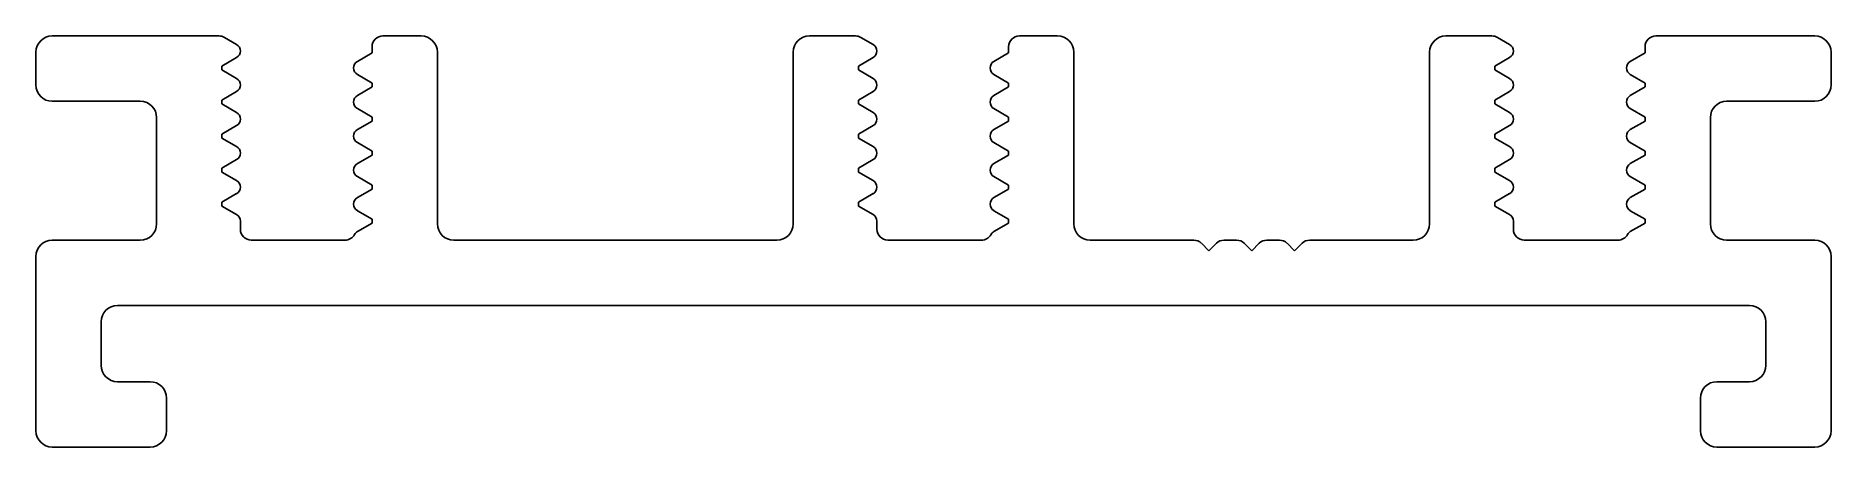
# Model space of a CAD drawing. Extents: x -15 to 26.9, y 3.7 to 13.3.
import ezdxf

# ---------------------------------------------------------------- set-up
doc = ezdxf.new("R2010")
doc.units = 0
doc.header["$MEASUREMENT"] = 0
doc.layers.get('0').update_dxf_attribs({"linetype": 'CONTINUOUS'})
doc.layers.add('DIM', color=1, linetype='CONTINUOUS', lineweight=13)

msp = doc.modelspace()

# ---------------------------------------------------------------- linework, layer by layer
for p, q in [((-10.698, 13.265), (-14.592, 13.265)), ((-10.286, 13.067), (-10.571, 13.231)), ((-7.124, 13.011), (-7.124, 12.868)), ((-5.981, 13.265), (-6.87, 13.265)), ((4.161, 13.265), (3.086, 13.265)), ((4.573, 13.067), (4.288, 13.231)), ((7.735, 13.011), (7.735, 12.868)), ((8.878, 13.265), (7.989, 13.265)), ((19.02, 13.265), (17.945, 13.265)), ((19.432, 13.067), (19.147, 13.231)), ((22.594, 13.011), (22.594, 12.868)), ((26.556, 13.265), (22.848, 13.265)), ((-14.973, 12.884), (-14.973, 12.122)), ((-10.63, 12.564), (-10.286, 12.762)), ((-7.124, 12.868), (-7.468, 12.67)), ((-5.6, 8.884), (-5.6, 12.884)), ((2.705, 12.884), (2.705, 8.884)), ((4.229, 12.564), (4.573, 12.762)), ((7.735, 12.868), (7.391, 12.67)), ((9.259, 8.884), (9.259, 12.884)), ((17.564, 12.884), (17.564, 8.884)), ((19.088, 12.564), (19.432, 12.762)), ((22.594, 12.868), (22.25, 12.67)), ((26.937, 12.122), (26.937, 12.884)), ((-10.63, 12.472), (-10.63, 12.564)), ((-10.286, 12.273), (-10.63, 12.472)), ((-7.468, 12.365), (-7.124, 12.167)), ((-7.124, 12.167), (-7.124, 12.075)), ((4.229, 12.472), (4.229, 12.564)), ((4.573, 12.273), (4.229, 12.472)), ((7.391, 12.365), (7.735, 12.167)), ((7.735, 12.167), (7.735, 12.075)), ((19.088, 12.472), (19.088, 12.564)), ((19.432, 12.273), (19.088, 12.472)), ((22.25, 12.365), (22.594, 12.167)), ((22.594, 12.167), (22.594, 12.075)), ((-14.592, 11.741), (-12.535, 11.741)), ((-10.63, 11.77), (-10.286, 11.968)), ((-10.63, 11.678), (-10.63, 11.77)), ((-7.124, 12.075), (-7.468, 11.876)), ((4.229, 11.77), (4.573, 11.968)), ((4.229, 11.678), (4.229, 11.77)), ((7.735, 12.075), (7.391, 11.876)), ((19.088, 11.77), (19.432, 11.968)), ((19.088, 11.678), (19.088, 11.77)), ((22.594, 12.075), (22.25, 11.876)), ((24.499, 11.741), (26.556, 11.741)), ((-12.154, 11.36), (-12.154, 8.884)), ((-10.286, 11.479), (-10.63, 11.678)), ((-7.468, 11.571), (-7.124, 11.373)), ((-7.124, 11.373), (-7.124, 11.281)), ((4.573, 11.479), (4.229, 11.678)), ((7.391, 11.571), (7.735, 11.373)), ((7.735, 11.373), (7.735, 11.281)), ((19.432, 11.479), (19.088, 11.678)), ((22.25, 11.571), (22.594, 11.373)), ((22.594, 11.373), (22.594, 11.281)), ((24.118, 8.884), (24.118, 11.36)), ((-10.63, 10.976), (-10.286, 11.175)), ((-10.63, 10.884), (-10.63, 10.976)), ((-7.124, 11.281), (-7.468, 11.082)), ((4.229, 10.976), (4.573, 11.175)), ((4.229, 10.884), (4.229, 10.976)), ((7.735, 11.281), (7.391, 11.082)), ((19.088, 10.976), (19.432, 11.175)), ((19.088, 10.884), (19.088, 10.976)), ((22.594, 11.281), (22.25, 11.082)), ((-10.286, 10.686), (-10.63, 10.884)), ((-7.468, 10.778), (-7.124, 10.579)), ((-7.124, 10.487), (-7.468, 10.289)), ((-7.124, 10.579), (-7.124, 10.487)), ((4.573, 10.686), (4.229, 10.884)), ((7.391, 10.778), (7.735, 10.579)), ((7.735, 10.487), (7.391, 10.289)), ((7.735, 10.579), (7.735, 10.487)), ((19.432, 10.686), (19.088, 10.884)), ((22.25, 10.778), (22.594, 10.579)), ((22.594, 10.487), (22.25, 10.289)), ((22.594, 10.579), (22.594, 10.487)), ((-10.63, 10.182), (-10.286, 10.381)), ((-10.63, 10.09), (-10.63, 10.182)), ((-10.286, 9.892), (-10.63, 10.09)), ((4.229, 10.182), (4.573, 10.381)), ((4.229, 10.09), (4.229, 10.182)), ((4.573, 9.892), (4.229, 10.09)), ((19.088, 10.182), (19.432, 10.381)), ((19.088, 10.09), (19.088, 10.182)), ((19.432, 9.892), (19.088, 10.09)), ((-7.468, 9.984), (-7.124, 9.785)), ((-7.124, 9.693), (-7.468, 9.495)), ((-7.124, 9.785), (-7.124, 9.693)), ((7.391, 9.984), (7.735, 9.785)), ((7.735, 9.693), (7.391, 9.495)), ((7.735, 9.785), (7.735, 9.693)), ((22.25, 9.984), (22.594, 9.785)), ((22.594, 9.693), (22.25, 9.495)), ((22.594, 9.785), (22.594, 9.693)), ((-10.63, 9.389), (-10.286, 9.587)), ((-10.63, 9.297), (-10.63, 9.389)), ((-10.286, 9.098), (-10.63, 9.297)), ((4.229, 9.389), (4.573, 9.587)), ((4.229, 9.297), (4.229, 9.389)), ((4.573, 9.098), (4.229, 9.297)), ((19.088, 9.389), (19.432, 9.587)), ((19.088, 9.297), (19.088, 9.389)), ((19.432, 9.098), (19.088, 9.297)), ((-10.198, 8.757), (-10.198, 8.946)), ((-7.468, 9.19), (-7.124, 8.992)), ((-7.124, 8.9), (-7.468, 8.701)), ((-7.124, 8.992), (-7.124, 8.9)), ((4.661, 8.757), (4.661, 8.946)), ((7.391, 9.19), (7.735, 8.992)), ((7.735, 8.9), (7.391, 8.701)), ((7.735, 8.992), (7.735, 8.9)), ((19.52, 8.757), (19.52, 8.946)), ((22.25, 9.19), (22.594, 8.992)), ((22.594, 8.9), (22.25, 8.701)), ((22.594, 8.992), (22.594, 8.9)), ((-12.535, 8.503), (-14.592, 8.503)), ((-7.756, 8.503), (-9.944, 8.503)), ((2.324, 8.503), (-5.219, 8.503)), ((7.103, 8.503), (4.915, 8.503)), ((12.058, 8.503), (9.64, 8.503)), ((12.412, 8.253), (12.235, 8.43)), ((12.588, 8.43), (12.412, 8.253)), ((13.058, 8.503), (12.765, 8.503)), ((13.412, 8.253), (13.235, 8.43)), ((13.588, 8.43), (13.412, 8.253)), ((14.058, 8.503), (13.765, 8.503)), ((14.412, 8.253), (14.235, 8.43)), ((14.588, 8.43), (14.412, 8.253)), ((17.183, 8.503), (14.765, 8.503)), ((21.962, 8.503), (19.774, 8.503)), ((26.556, 8.503), (24.499, 8.503)), ((-14.973, 8.122), (-14.973, 4.058)), ((26.937, 4.058), (26.937, 8.122)), ((-13.068, 6.979), (25.032, 6.979)), ((-13.449, 5.582), (-13.449, 6.598)), ((25.413, 6.598), (25.413, 5.582)), ((-12.306, 5.201), (-13.068, 5.201)), ((25.032, 5.201), (24.27, 5.201)), ((-11.925, 4.058), (-11.925, 4.82)), ((23.889, 4.82), (23.889, 4.058)), ((-14.592, 3.677), (-12.306, 3.677)), ((24.27, 3.677), (26.556, 3.677))]:
    msp.add_line(p, q)
for centre, radius, start, end in [((-14.592, 12.884), 0.381, 90, 180), ((-10.698, 13.011), 0.254, 60, 90), ((-10.374, 12.914), 0.176, 0, 60), ((-6.87, 13.011), 0.254, 90, 180), ((-5.981, 12.884), 0.381, 0, 90), ((3.086, 12.884), 0.381, 90, 180), ((4.161, 13.011), 0.254, 60, 90), ((4.485, 12.914), 0.176, 0, 60), ((7.989, 13.011), 0.254, 90, 180), ((8.878, 12.884), 0.381, 0, 90), ((17.945, 12.884), 0.381, 90, 180), ((19.02, 13.011), 0.254, 60, 90), ((19.344, 12.914), 0.176, 360, 60), ((22.848, 13.011), 0.254, 90, 180), ((26.556, 12.884), 0.381, 0, 90), ((-10.374, 12.914), 0.176, 300, 360), ((-7.38, 12.518), 0.176, 120, 180), ((4.485, 12.914), 0.176, 300, 360), ((7.479, 12.518), 0.176, 120, 180), ((19.344, 12.914), 0.176, 300, 0), ((22.338, 12.518), 0.176, 120, 180), ((-10.374, 12.121), 0.176, 0, 60), ((-7.38, 12.518), 0.176, 180, 240), ((4.485, 12.121), 0.176, 0, 60), ((7.479, 12.518), 0.176, 180, 240), ((19.344, 12.121), 0.176, 360, 60), ((22.338, 12.518), 0.176, 180, 240), ((-14.592, 12.122), 0.381, 180, 270), ((-12.535, 11.36), 0.381, 0, 90), ((-10.374, 12.121), 0.176, 300, 360), ((-7.38, 11.724), 0.176, 120, 180), ((4.485, 12.121), 0.176, 300, 360), ((7.479, 11.724), 0.176, 120, 180), ((19.344, 12.121), 0.176, 300, 0), ((22.338, 11.724), 0.176, 120, 180), ((24.499, 11.36), 0.381, 90, 180), ((26.556, 12.122), 0.381, 270, 0), ((-10.374, 11.327), 0.176, 0, 60), ((-10.374, 11.327), 0.176, 300, 360), ((-7.38, 11.724), 0.176, 180, 240), ((4.485, 11.327), 0.176, 0, 60), ((4.485, 11.327), 0.176, 300, 360), ((7.479, 11.724), 0.176, 180, 240), ((19.344, 11.327), 0.176, 360, 60), ((19.344, 11.327), 0.176, 300, 0), ((22.338, 11.724), 0.176, 180, 240), ((-7.38, 10.93), 0.176, 120, 180), ((-7.38, 10.93), 0.176, 180, 240), ((7.479, 10.93), 0.176, 120, 180), ((7.479, 10.93), 0.176, 180, 240), ((22.338, 10.93), 0.176, 120, 180), ((22.338, 10.93), 0.176, 180, 240), ((-10.374, 10.533), 0.176, 0, 60), ((-10.374, 10.533), 0.176, 300, 360), ((4.485, 10.533), 0.176, 0, 60), ((4.485, 10.533), 0.176, 300, 360), ((19.344, 10.533), 0.176, 360, 60), ((19.344, 10.533), 0.176, 300, 0), ((-7.38, 10.136), 0.176, 120, 180), ((-7.38, 10.136), 0.176, 180, 240), ((7.479, 10.136), 0.176, 120, 180), ((7.479, 10.136), 0.176, 180, 240), ((22.338, 10.136), 0.176, 120, 180), ((22.338, 10.136), 0.176, 180, 240), ((-10.374, 9.739), 0.176, 0, 60), ((-10.374, 9.739), 0.176, 300, 360), ((4.485, 9.739), 0.176, 0, 60), ((4.485, 9.739), 0.176, 300, 360), ((19.344, 9.739), 0.176, 360, 60), ((19.344, 9.739), 0.176, 300, 0), ((-7.38, 9.343), 0.176, 120, 180), ((-7.38, 9.343), 0.176, 180, 240), ((7.479, 9.343), 0.176, 120, 180), ((7.479, 9.343), 0.176, 180, 240), ((22.338, 9.343), 0.176, 120, 180), ((22.338, 9.343), 0.176, 180, 240), ((-12.535, 8.884), 0.381, 270, 0), ((-10.374, 8.946), 0.176, 360, 60), ((-5.219, 8.884), 0.381, 180, 270), ((2.324, 8.884), 0.381, 270, 0), ((4.485, 8.946), 0.176, 0, 60), ((9.64, 8.884), 0.381, 180, 270), ((17.183, 8.884), 0.381, 270, 0), ((19.344, 8.946), 0.176, 360, 60), ((24.499, 8.884), 0.381, 180, 270), ((-14.592, 8.122), 0.381, 90, 180), ((-9.944, 8.757), 0.254, 180, 270), ((-7.756, 8.757), 0.254, 270, 331.0658), ((-7.38, 8.549), 0.176, 120, 151.0658), ((4.915, 8.757), 0.254, 180, 270), ((7.103, 8.757), 0.254, 270, 331.0658), ((7.479, 8.549), 0.176, 120, 151.0658), ((12.058, 8.253), 0.25, 45, 90), ((12.765, 8.253), 0.25, 90, 135), ((13.058, 8.253), 0.25, 45, 90), ((13.765, 8.253), 0.25, 90, 135), ((14.058, 8.253), 0.25, 45, 90), ((14.765, 8.253), 0.25, 90, 135), ((19.774, 8.757), 0.254, 180, 270), ((21.962, 8.757), 0.254, 270, 331.0658), ((22.338, 8.549), 0.176, 120, 151.0658), ((26.556, 8.122), 0.381, 0, 90), ((-13.068, 6.598), 0.381, 90, 180), ((25.032, 6.598), 0.381, 0, 90), ((-13.068, 5.582), 0.381, 180, 270), ((25.032, 5.582), 0.381, 270, 0), ((-12.306, 4.82), 0.381, 0, 90), ((24.27, 4.82), 0.381, 90, 180), ((-14.592, 4.058), 0.381, 180, 270), ((-12.306, 4.058), 0.381, 270, 0), ((24.27, 4.058), 0.381, 180, 270), ((26.556, 4.058), 0.381, 270, 0)]:
    msp.add_arc(centre, radius, start, end)
at = {"layer": 'DIM'}
msp.add_line((13.412, 8.253), (13.412, 8.253), dxfattribs=at)

doc.saveas('drawing.dxf')
